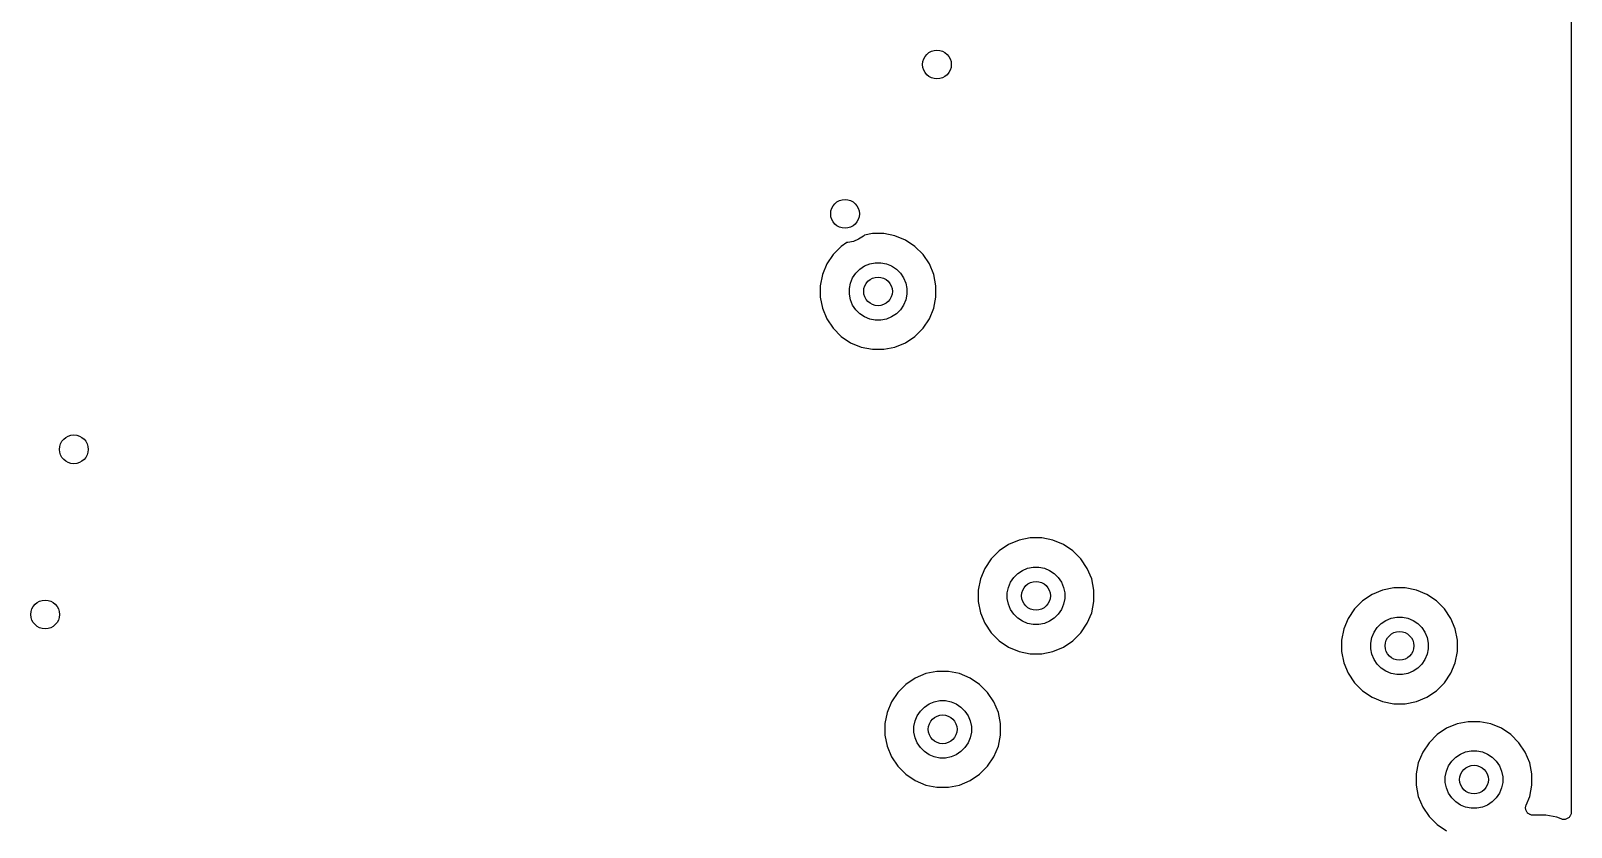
# Model space of a CAD drawing. Extents: x -4.4 to 94.4, y -84.4 to 14.4.
# Drawn here: x 67.62 to 94.44, y -27.08 to -13.21 of the extents above; entities that cross this region are included whole.
import ezdxf

# ---------------------------------------------------------------- set-up
doc = ezdxf.new("R2010")
doc.units = 0
doc.layers.add('BLACK', color=7, linetype='CONTINUOUS')

msp = doc.modelspace()

# ---------------------------------------------------------------- linework, layer by layer
at = {"layer": 'BLACK', "linetype": 'CONTINUOUS'}
for p, q in [((94.442, 14.315), (94.442, -26.8184)), ((81.9458, -16.8808), (81.8492, -16.9)), ((82.0368, -16.8431), (81.9458, -16.8808)), ((82.1187, -16.7884), (82.0368, -16.8431)), ((82.1376, -16.7695), (82.1187, -16.7884)), ((82.2757, -16.742), (82.1376, -16.7695)), ((82.4743, -16.742), (82.2757, -16.742)), ((82.669, -16.7807), (82.4743, -16.742)), ((82.8525, -16.8567), (82.669, -16.7807)), ((83.0176, -16.967), (82.8525, -16.8567)), ((81.592, -17.1074), (81.4817, -17.2725)), ((81.7324, -16.967), (81.592, -17.1074)), ((81.8328, -16.9), (81.7324, -16.967)), ((81.8492, -16.9), (81.8328, -16.9)), ((83.158, -17.1074), (83.0176, -16.967)), ((83.2683, -17.2725), (83.158, -17.1074)), ((81.4817, -17.2725), (81.4057, -17.456)), ((81.9866, -17.4313), (82.0563, -17.3616)), ((82.0563, -17.3616), (82.1382, -17.3069)), ((82.1382, -17.3069), (82.2292, -17.2692)), ((82.2292, -17.2692), (82.3258, -17.25)), ((82.3258, -17.25), (82.4242, -17.25)), ((82.4242, -17.25), (82.5208, -17.2692)), ((82.5208, -17.2692), (82.6118, -17.3069)), ((82.6118, -17.3069), (82.6937, -17.3616)), ((82.6937, -17.3616), (82.7634, -17.4313)), ((83.3443, -17.456), (83.2683, -17.2725)), ((81.4057, -17.456), (81.367, -17.6507)), ((81.367, -17.6507), (81.367, -17.8493)), ((81.875, -17.7008), (81.8942, -17.6042)), ((81.8942, -17.6042), (81.9319, -17.5132)), ((81.9319, -17.5132), (81.9866, -17.4313)), ((82.7634, -17.4313), (82.8181, -17.5132)), ((82.8181, -17.5132), (82.8558, -17.6042)), ((82.8558, -17.6042), (82.875, -17.7008)), ((83.383, -17.6507), (83.3443, -17.456)), ((83.383, -17.8493), (83.383, -17.6507)), ((81.367, -17.8493), (81.4057, -18.044)), ((81.875, -17.7992), (81.875, -17.7008)), ((81.8942, -17.8958), (81.875, -17.7992)), ((81.9319, -17.9868), (81.8942, -17.8958)), ((82.8558, -17.8958), (82.8181, -17.9868)), ((82.875, -17.7992), (82.8558, -17.8958)), ((82.875, -17.7008), (82.875, -17.7992)), ((83.3443, -18.044), (83.383, -17.8493)), ((81.4057, -18.044), (81.4817, -18.2275)), ((81.4817, -18.2275), (81.592, -18.3926)), ((81.9866, -18.0687), (81.9319, -17.9868)), ((82.0563, -18.1384), (81.9866, -18.0687)), ((82.1382, -18.1931), (82.0563, -18.1384)), ((82.2292, -18.2308), (82.1382, -18.1931)), ((82.3258, -18.25), (82.2292, -18.2308)), ((82.5208, -18.2308), (82.4242, -18.25)), ((82.6118, -18.1931), (82.5208, -18.2308)), ((82.6937, -18.1384), (82.6118, -18.1931)), ((82.7634, -18.0687), (82.6937, -18.1384)), ((82.8181, -17.9868), (82.7634, -18.0687)), ((83.158, -18.3926), (83.2683, -18.2275)), ((83.2683, -18.2275), (83.3443, -18.044)), ((81.592, -18.3926), (81.7324, -18.533)), ((82.4242, -18.25), (82.3258, -18.25)), ((83.0176, -18.533), (83.158, -18.3926)), ((81.7324, -18.533), (81.8975, -18.6433)), ((81.8975, -18.6433), (82.081, -18.7193)), ((82.081, -18.7193), (82.2757, -18.758)), ((82.2757, -18.758), (82.4743, -18.758)), ((82.4743, -18.758), (82.669, -18.7193)), ((82.669, -18.7193), (82.8525, -18.6433)), ((82.8525, -18.6433), (83.0176, -18.533)), ((84.6475, -22.1567), (84.4824, -22.267)), ((84.831, -22.0807), (84.6475, -22.1567)), ((85.0257, -22.042), (84.831, -22.0807)), ((85.2243, -22.042), (85.0257, -22.042)), ((85.419, -22.0807), (85.2243, -22.042)), ((85.6025, -22.1567), (85.419, -22.0807)), ((85.7676, -22.267), (85.6025, -22.1567)), ((84.342, -22.4074), (84.2317, -22.5725)), ((84.4824, -22.267), (84.342, -22.4074)), ((85.908, -22.4074), (85.7676, -22.267)), ((86.0183, -22.5725), (85.908, -22.4074)), ((84.1557, -22.756), (84.117, -22.9507)), ((84.2317, -22.5725), (84.1557, -22.756)), ((84.6819, -22.8132), (84.7366, -22.7313)), ((84.7366, -22.7313), (84.8063, -22.6616)), ((84.8063, -22.6616), (84.8882, -22.6069)), ((84.8882, -22.6069), (84.9792, -22.5692)), ((84.9792, -22.5692), (85.0758, -22.55)), ((85.0758, -22.55), (85.1742, -22.55)), ((85.1742, -22.55), (85.2708, -22.5692)), ((85.2708, -22.5692), (85.3618, -22.6069)), ((85.3618, -22.6069), (85.4437, -22.6616)), ((85.4437, -22.6616), (85.5134, -22.7313)), ((85.5134, -22.7313), (85.5681, -22.8132)), ((86.0943, -22.756), (86.0183, -22.5725)), ((86.133, -22.9507), (86.0943, -22.756)), ((84.117, -22.9507), (84.117, -23.1493)), ((84.625, -23.0008), (84.6442, -22.9042)), ((84.625, -23.0992), (84.625, -23.0008)), ((84.6442, -22.9042), (84.6819, -22.8132)), ((85.5681, -22.8132), (85.6058, -22.9042)), ((85.6058, -22.9042), (85.625, -23.0008)), ((85.625, -23.0008), (85.625, -23.0992)), ((86.133, -23.1493), (86.133, -22.9507)), ((90.9756, -23.0287), (90.8105, -23.139)), ((91.159, -22.9527), (90.9756, -23.0287)), ((91.3537, -22.914), (91.159, -22.9527)), ((91.5523, -22.914), (91.3537, -22.914)), ((91.747, -22.9527), (91.5523, -22.914)), ((91.9305, -23.0287), (91.747, -22.9527)), ((92.0956, -23.139), (91.9305, -23.0287)), ((84.117, -23.1493), (84.1557, -23.344)), ((84.6442, -23.1958), (84.625, -23.0992)), ((84.6819, -23.2868), (84.6442, -23.1958)), ((84.7366, -23.3687), (84.6819, -23.2868)), ((85.5681, -23.2868), (85.5134, -23.3687)), ((85.6058, -23.1958), (85.5681, -23.2868)), ((85.625, -23.0992), (85.6058, -23.1958)), ((86.0943, -23.344), (86.133, -23.1493)), ((90.6701, -23.2794), (90.5597, -23.4445)), ((90.8105, -23.139), (90.6701, -23.2794)), ((92.236, -23.2794), (92.0956, -23.139)), ((92.3463, -23.4445), (92.236, -23.2794)), ((84.1557, -23.344), (84.2317, -23.5275)), ((84.2317, -23.5275), (84.342, -23.6926)), ((84.8063, -23.4384), (84.7366, -23.3687)), ((84.8882, -23.4931), (84.8063, -23.4384)), ((84.9792, -23.5308), (84.8882, -23.4931)), ((85.0758, -23.55), (84.9792, -23.5308)), ((85.1742, -23.55), (85.0758, -23.55)), ((85.2708, -23.5308), (85.1742, -23.55)), ((85.3618, -23.4931), (85.2708, -23.5308)), ((85.4437, -23.4384), (85.3618, -23.4931)), ((85.5134, -23.3687), (85.4437, -23.4384)), ((85.908, -23.6926), (86.0183, -23.5275)), ((86.0183, -23.5275), (86.0943, -23.344)), ((90.5597, -23.4445), (90.4838, -23.628)), ((91.0646, -23.6033), (91.1343, -23.5336)), ((91.1343, -23.5336), (91.2162, -23.4789)), ((91.2162, -23.4789), (91.3072, -23.4412)), ((91.3072, -23.4412), (91.4038, -23.422)), ((91.4038, -23.422), (91.5023, -23.422)), ((91.5023, -23.422), (91.5989, -23.4412)), ((91.5989, -23.4412), (91.6899, -23.4789)), ((91.6899, -23.4789), (91.7718, -23.5336)), ((91.7718, -23.5336), (91.8414, -23.6033)), ((92.4223, -23.628), (92.3463, -23.4445)), ((84.342, -23.6926), (84.4824, -23.833)), ((84.4824, -23.833), (84.6475, -23.9433)), ((85.6025, -23.9433), (85.7676, -23.833)), ((85.7676, -23.833), (85.8801, -23.7204)), ((85.8801, -23.7204), (85.908, -23.6926)), ((85.8801, -23.7204), (85.8801, -23.7204)), ((90.4838, -23.628), (90.445, -23.8227)), ((90.445, -23.8227), (90.445, -24.0213)), ((90.953, -23.8728), (90.9722, -23.7762)), ((90.9722, -23.7762), (91.0099, -23.6852)), ((91.0099, -23.6852), (91.0646, -23.6033)), ((91.8414, -23.6033), (91.8961, -23.6852)), ((91.8961, -23.6852), (91.9338, -23.7762)), ((91.9338, -23.7762), (91.953, -23.8728)), ((92.461, -23.8227), (92.4223, -23.628)), ((92.461, -24.0213), (92.461, -23.8227)), ((84.6475, -23.9433), (84.831, -24.0193)), ((84.831, -24.0193), (85.0257, -24.058)), ((85.0257, -24.058), (85.2243, -24.058)), ((85.2243, -24.058), (85.419, -24.0193)), ((85.419, -24.0193), (85.6025, -23.9433)), ((90.445, -24.0213), (90.4838, -24.216)), ((90.953, -23.9712), (90.953, -23.8728)), ((90.9722, -24.0678), (90.953, -23.9712)), ((91.0099, -24.1588), (90.9722, -24.0678)), ((91.9338, -24.0678), (91.8961, -24.1588)), ((91.953, -23.9712), (91.9338, -24.0678)), ((91.953, -23.8728), (91.953, -23.9712)), ((92.4223, -24.216), (92.461, -24.0213)), ((83.4007, -24.367), (83.206, -24.4057)), ((83.5993, -24.367), (83.4007, -24.367)), ((83.794, -24.4057), (83.5993, -24.367)), ((90.4838, -24.216), (90.5597, -24.3995)), ((90.5597, -24.3995), (90.6701, -24.5646)), ((91.0646, -24.2407), (91.0099, -24.1588)), ((91.1343, -24.3104), (91.0646, -24.2407)), ((91.2162, -24.3651), (91.1343, -24.3104)), ((91.3072, -24.4028), (91.2162, -24.3651)), ((91.4038, -24.422), (91.3072, -24.4028)), ((91.5989, -24.4028), (91.5023, -24.422)), ((91.6899, -24.3651), (91.5989, -24.4028)), ((91.7718, -24.3104), (91.6899, -24.3651)), ((91.8414, -24.2407), (91.7718, -24.3104)), ((91.8961, -24.1588), (91.8414, -24.2407)), ((92.236, -24.5646), (92.3463, -24.3995)), ((92.3463, -24.3995), (92.4223, -24.216)), ((82.8574, -24.592), (82.717, -24.7324)), ((83.0225, -24.4817), (82.8574, -24.592)), ((83.206, -24.4057), (83.0225, -24.4817)), ((83.9775, -24.4817), (83.794, -24.4057)), ((84.1426, -24.592), (83.9775, -24.4817)), ((84.283, -24.7324), (84.1426, -24.592)), ((90.6701, -24.5646), (90.8105, -24.705)), ((91.5023, -24.422), (91.4038, -24.422)), ((92.0956, -24.705), (92.236, -24.5646)), ((82.6067, -24.8975), (82.5307, -25.081)), ((82.717, -24.7324), (82.6067, -24.8975)), ((83.1813, -24.9866), (83.2632, -24.9319)), ((83.2632, -24.9319), (83.3542, -24.8942)), ((83.3542, -24.8942), (83.4508, -24.875)), ((83.4508, -24.875), (83.5492, -24.875)), ((83.5492, -24.875), (83.6458, -24.8942)), ((83.6458, -24.8942), (83.7368, -24.9319)), ((83.7368, -24.9319), (83.8187, -24.9866)), ((84.3933, -24.8975), (84.283, -24.7324)), ((84.4693, -25.081), (84.3933, -24.8975)), ((90.8105, -24.705), (90.9756, -24.8153)), ((90.9756, -24.8153), (91.159, -24.8913)), ((91.159, -24.8913), (91.3537, -24.93)), ((91.3537, -24.93), (91.5523, -24.93)), ((91.5523, -24.93), (91.747, -24.8913)), ((91.747, -24.8913), (91.9305, -24.8153)), ((91.9305, -24.8153), (92.0956, -24.705)), ((82.5307, -25.081), (82.492, -25.2757)), ((83.0192, -25.2292), (83.0569, -25.1382)), ((83.0569, -25.1382), (83.1116, -25.0563)), ((83.1116, -25.0563), (83.1813, -24.9866)), ((83.8187, -24.9866), (83.8884, -25.0563)), ((83.8884, -25.0563), (83.9431, -25.1382)), ((83.9431, -25.1382), (83.9808, -25.2292)), ((84.508, -25.2757), (84.4693, -25.081)), ((82.492, -25.2757), (82.492, -25.4743)), ((82.492, -25.4743), (82.5307, -25.669)), ((83, -25.3258), (83.0192, -25.2292)), ((83, -25.4242), (83, -25.3258)), ((83.0192, -25.5208), (83, -25.4242)), ((83.9808, -25.2292), (84, -25.3258)), ((84, -25.4242), (83.9808, -25.5208)), ((84, -25.3258), (84, -25.4242)), ((84.4693, -25.669), (84.508, -25.4743)), ((84.508, -25.4743), (84.508, -25.2757)), ((92.1074, -25.467), (91.967, -25.6074)), ((92.2725, -25.3567), (92.1074, -25.467)), ((92.456, -25.2807), (92.2725, -25.3567)), ((92.6507, -25.242), (92.456, -25.2807)), ((92.8493, -25.242), (92.6507, -25.242)), ((93.044, -25.2807), (92.8493, -25.242)), ((93.2275, -25.3567), (93.044, -25.2807)), ((93.3926, -25.467), (93.2275, -25.3567)), ((93.533, -25.6074), (93.3926, -25.467)), ((82.5307, -25.669), (82.6067, -25.8525)), ((83.0569, -25.6118), (83.0192, -25.5208)), ((83.1116, -25.6937), (83.0569, -25.6118)), ((83.1813, -25.7634), (83.1116, -25.6937)), ((83.8884, -25.6937), (83.8187, -25.7634)), ((83.9431, -25.6118), (83.8884, -25.6937)), ((83.9808, -25.5208), (83.9431, -25.6118)), ((84.3933, -25.8525), (84.4693, -25.669)), ((91.967, -25.6074), (91.8567, -25.7725)), ((93.6433, -25.7725), (93.533, -25.6074)), ((82.6067, -25.8525), (82.717, -26.0176)), ((83.2632, -25.8181), (83.1813, -25.7634)), ((83.3542, -25.8558), (83.2632, -25.8181)), ((83.4508, -25.875), (83.3542, -25.8558)), ((83.5492, -25.875), (83.4508, -25.875)), ((83.6458, -25.8558), (83.5492, -25.875)), ((83.7368, -25.8181), (83.6458, -25.8558)), ((83.8187, -25.7634), (83.7368, -25.8181)), ((84.283, -26.0176), (84.3933, -25.8525)), ((91.7807, -25.956), (91.742, -26.1507)), ((91.8567, -25.7725), (91.7807, -25.956)), ((92.3069, -26.0132), (92.3616, -25.9313)), ((92.3616, -25.9313), (92.4313, -25.8616)), ((92.4313, -25.8616), (92.5132, -25.8069)), ((92.5132, -25.8069), (92.6042, -25.7692)), ((92.6042, -25.7692), (92.7008, -25.75)), ((92.7008, -25.75), (92.7993, -25.75)), ((92.7993, -25.75), (92.8959, -25.7692)), ((92.8959, -25.7692), (92.9868, -25.8069)), ((92.9868, -25.8069), (93.0687, -25.8616)), ((93.0687, -25.8616), (93.1384, -25.9313)), ((93.1384, -25.9313), (93.1931, -26.0132)), ((93.7193, -25.956), (93.6433, -25.7725)), ((93.758, -26.1507), (93.7193, -25.956)), ((82.717, -26.0176), (82.8574, -26.158)), ((82.8574, -26.158), (83.0225, -26.2683)), ((83.0225, -26.2683), (83.206, -26.3443)), ((83.794, -26.3443), (83.9775, -26.2683)), ((83.9775, -26.2683), (84.1426, -26.158)), ((84.1426, -26.158), (84.283, -26.0176)), ((91.742, -26.1507), (91.742, -26.3493)), ((92.25, -26.2008), (92.2692, -26.1042)), ((92.25, -26.2992), (92.25, -26.2008)), ((92.2692, -26.1042), (92.3069, -26.0132)), ((93.1931, -26.0132), (93.2308, -26.1042)), ((93.2308, -26.1042), (93.25, -26.2008)), ((93.25, -26.2008), (93.25, -26.2992)), ((93.758, -26.3493), (93.758, -26.1507)), ((83.206, -26.3443), (83.4007, -26.383)), ((83.4007, -26.383), (83.5993, -26.383)), ((83.5993, -26.383), (83.794, -26.3443)), ((91.742, -26.3493), (91.7807, -26.544)), ((91.7807, -26.544), (91.8567, -26.7275)), ((92.2692, -26.3958), (92.25, -26.2992)), ((92.3069, -26.4868), (92.2692, -26.3958)), ((92.3616, -26.5687), (92.3069, -26.4868)), ((93.1931, -26.4868), (93.1384, -26.5687)), ((93.2308, -26.3958), (93.1931, -26.4868)), ((93.25, -26.2992), (93.2308, -26.3958)), ((93.6571, -26.6941), (93.7193, -26.544)), ((93.7193, -26.544), (93.758, -26.3493)), ((91.8567, -26.7275), (91.967, -26.8926)), ((92.4313, -26.6384), (92.3616, -26.5687)), ((92.5132, -26.6931), (92.4313, -26.6384)), ((92.6042, -26.7308), (92.5132, -26.6931)), ((92.7008, -26.75), (92.6042, -26.7308)), ((92.7993, -26.75), (92.7008, -26.75)), ((92.8959, -26.7308), (92.7993, -26.75)), ((92.9868, -26.6931), (92.8959, -26.7308)), ((93.0687, -26.6384), (92.9868, -26.6931)), ((93.1384, -26.5687), (93.0687, -26.6384)), ((93.6474, -26.742), (93.6487, -26.7299)), ((93.6475, -26.7422), (93.6474, -26.742)), ((93.6474, -26.7425), (93.6475, -26.7422)), ((93.6486, -26.7546), (93.6474, -26.7425)), ((93.6497, -26.7667), (93.6486, -26.7546)), ((93.6487, -26.7299), (93.6499, -26.7179)), ((93.6498, -26.7669), (93.6497, -26.7667)), ((93.6498, -26.7672), (93.6498, -26.7669)), ((93.6533, -26.7788), (93.6498, -26.7672)), ((93.6499, -26.7179), (93.65, -26.7176)), ((93.65, -26.7173), (93.6536, -26.7058)), ((93.65, -26.7176), (93.65, -26.7173)), ((93.6567, -26.7904), (93.6533, -26.7788)), ((93.6536, -26.7058), (93.6571, -26.6941)), ((93.6568, -26.7907), (93.6567, -26.7904)), ((93.6569, -26.7909), (93.6568, -26.7907)), ((93.6626, -26.8017), (93.6569, -26.7909)), ((93.6682, -26.8124), (93.6626, -26.8017)), ((93.6684, -26.8126), (93.6682, -26.8124)), ((93.6685, -26.8128), (93.6684, -26.8126)), ((93.6762, -26.8223), (93.6685, -26.8128)), ((91.967, -26.8926), (92.1074, -27.033)), ((92.1074, -27.033), (92.2725, -27.1433)), ((93.6838, -26.8317), (93.6762, -26.8223)), ((93.684, -26.8319), (93.6838, -26.8317)), ((93.6842, -26.8321), (93.684, -26.8319)), ((93.6935, -26.8399), (93.6842, -26.8321)), ((93.7028, -26.8476), (93.6935, -26.8399)), ((93.703, -26.8477), (93.7028, -26.8476)), ((93.7032, -26.8479), (93.703, -26.8477)), ((93.714, -26.8537), (93.7032, -26.8479)), ((93.7245, -26.8595), (93.714, -26.8537)), ((93.7248, -26.8596), (93.7245, -26.8595)), ((93.725, -26.8597), (93.7248, -26.8596)), ((93.7367, -26.8634), (93.725, -26.8597)), ((93.7481, -26.867), (93.7367, -26.8634)), ((93.7484, -26.867), (93.7481, -26.867)), ((93.7487, -26.8671), (93.7484, -26.867)), ((93.7607, -26.8684), (93.7487, -26.8671)), ((93.7728, -26.8697), (93.7607, -26.8684)), ((93.773, -26.8697), (93.7728, -26.8697)), ((93.7733, -26.8697), (93.773, -26.8697)), ((93.7854, -26.8687), (93.7733, -26.8697)), ((93.7975, -26.8676), (93.7854, -26.8687)), ((93.798, -26.8675), (93.7975, -26.8676)), ((93.7992, -26.8673), (93.798, -26.8675)), ((93.798, -26.8675), (93.798, -26.8675)), ((93.798, -26.8675), (93.798, -26.8675)), ((93.8007, -26.867), (93.7992, -26.8673)), ((93.9993, -26.867), (93.8007, -26.867)), ((94.194, -26.9057), (93.9993, -26.867)), ((94.2664, -26.9357), (94.194, -26.9057)), ((94.2779, -26.9392), (94.2664, -26.9357)), ((94.2895, -26.9428), (94.2779, -26.9392)), ((94.2898, -26.9428), (94.2895, -26.9428)), ((94.2901, -26.9429), (94.2898, -26.9428)), ((94.3021, -26.9441), (94.2901, -26.9429)), ((94.3141, -26.9454), (94.3021, -26.9441)), ((94.3144, -26.9453), (94.3141, -26.9454)), ((94.3148, -26.9454), (94.3144, -26.9453)), ((94.3268, -26.9442), (94.3148, -26.9454)), ((94.3388, -26.9431), (94.3268, -26.9442)), ((94.3391, -26.943), (94.3388, -26.9431)), ((94.3395, -26.943), (94.3391, -26.943)), ((94.3511, -26.9395), (94.3395, -26.943)), ((94.3626, -26.9361), (94.3511, -26.9395)), ((94.3629, -26.936), (94.3626, -26.9361)), ((94.3632, -26.9359), (94.3629, -26.936)), ((94.3739, -26.9302), (94.3632, -26.9359)), ((94.3845, -26.9246), (94.3739, -26.9302)), ((94.3848, -26.9244), (94.3845, -26.9246)), ((94.3851, -26.9243), (94.3848, -26.9244)), ((94.3945, -26.9167), (94.3851, -26.9243)), ((94.4039, -26.9091), (94.3945, -26.9167)), ((94.4041, -26.9089), (94.4039, -26.9091)), ((94.4043, -26.9086), (94.4041, -26.9089)), ((94.4121, -26.8993), (94.4043, -26.9086)), ((94.4198, -26.8901), (94.4121, -26.8993)), ((94.4199, -26.8898), (94.4198, -26.8901)), ((94.4202, -26.8896), (94.4199, -26.8898)), ((94.426, -26.8789), (94.4202, -26.8896)), ((94.4317, -26.8684), (94.426, -26.8789)), ((94.4318, -26.8681), (94.4317, -26.8684)), ((94.432, -26.8678), (94.4318, -26.8681)), ((94.4356, -26.8563), (94.432, -26.8678)), ((94.4392, -26.8448), (94.4356, -26.8563)), ((94.4393, -26.8444), (94.4392, -26.8448)), ((94.4394, -26.8441), (94.4393, -26.8444)), ((94.4406, -26.8322), (94.4394, -26.8441)), ((94.442, -26.8202), (94.4406, -26.8322)), ((94.442, -26.8184), (94.442, -26.8195)), ((94.442, -26.8195), (94.442, -26.8195)), ((94.442, -26.8195), (94.442, -26.8195)), ((94.442, -26.8195), (94.442, -26.8202))]:
    msp.add_line(p, q, dxfattribs=at)
at = {"layer": 'BLACK'}
for centre in [(83.4, -13.8), (81.8, -16.4), (82.375, -17.75), (68.375, -20.5), (85.125, -23.05), (67.875, -23.375), (91.453, -23.922), (83.5, -25.375), (92.75, -26.25)]:
    msp.add_circle(centre, 0.25, dxfattribs=at)

doc.saveas('drawing.dxf')
